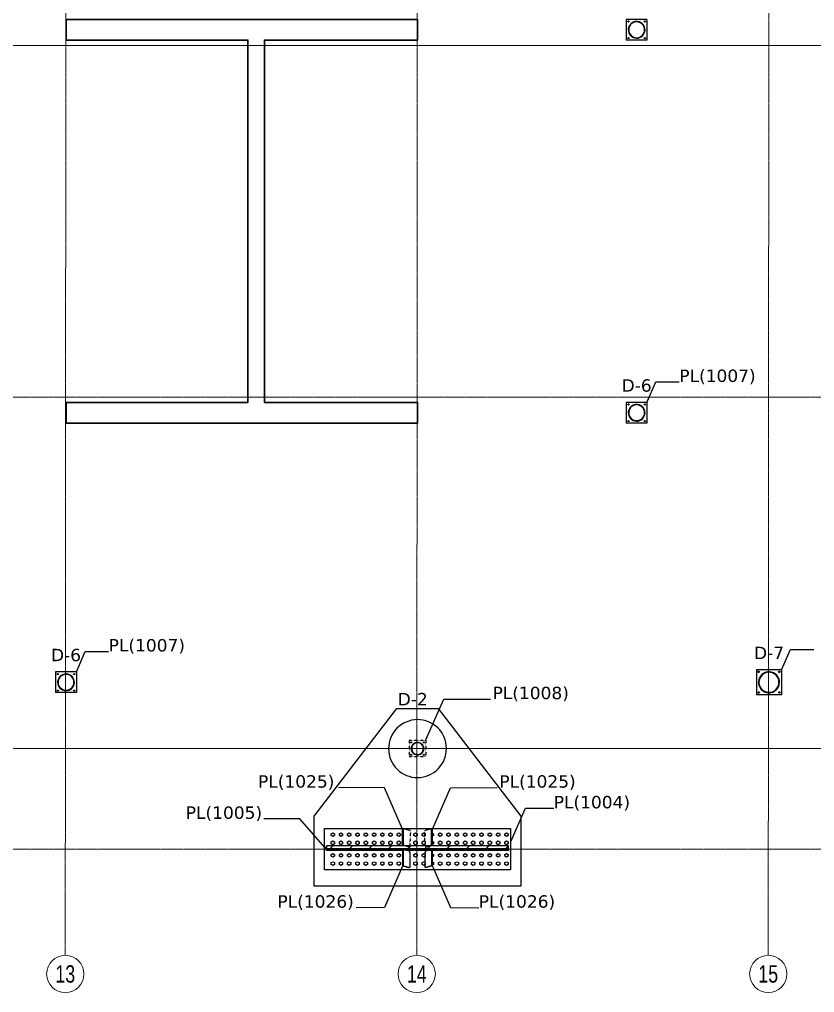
# Model space of a CAD drawing. Header units: millimetres. Extents: x -9024 to 102491, y -15825 to 35267.
# Drawn here: x 66716 to 85943, y -3468 to 20060 of the extents above; entities that cross this region are included whole.
import ezdxf
from ezdxf.enums import TextEntityAlignment as Align

# ---------------------------------------------------------------- set-up
doc = ezdxf.new("R2010")
doc.units = ezdxf.units.MM
doc.linetypes.add('DXK_LINE_DOT2', pattern=[3.9198, 1.9599, -1.9599])
doc.linetypes.add('Grid Line', pattern=[3.33375, 1.905, -0.47625, 0.47625, -0.47625])
doc.layers.add('COTAS', color=8, linetype='Continuous')
doc.layers.add('TEXTO GENERAL', color=3, linetype='Continuous')
for name, color, linetype, lineweight in [('E_EJES', 8, 'Continuous', 9), ('E_EJES-1', 8, 'Grid Line', 9), ('E_MUROS-1', 2, 'Continuous', 35)]:
    doc.layers.add(name, color=color, linetype=linetype, lineweight=lineweight)
doc.styles.add('CNI_COTAS', font='romans.shx', dxfattribs={"width": 0.8})
doc.styles.add('Swis721 LtCn BT_1', font='swisscl.ttf', dxfattribs={"height": 0.42})
doc.styles.add('TEXTO GENERAL', font='verdana.ttf', dxfattribs={"height": 0.9})
doc.dimstyles.new('1.3', dxfattribs={"dimscale": 0, "dimtxt": 25, "dimasz": 100, "dimexe": 4, "dimexo": 4, "dimgap": 9, "dimtad": 1, "dimdec": 0, "dimzin": 4, "dimdsep": 46, "dimtxsty": 'CNI_COTAS', "dimcen": 0, "dimclrd": 256, "dimclrt": 3, "dimadec": 0, "dimazin": 0, "dimtfac": 1, "dimtdec": 0, "dimtmove": 2, "dimatfit": 0, "dimfxl": 0.05, "dimtolj": 1, "dimtzin": 0, "dimarcsym": 0})

# ---------------------------------------------------------------- blocks, each defined once
blk = doc.blocks.new('Grid - CNI_NOMBRE EJES-372759-_26_00m_LOC COLUMNAS Y MUROS PISO 7')
at = {"layer": 'E_EJES'}
blk.add_circle((0, 0), 0.003, dxfattribs=at)
blk = doc.blocks.new('pp')
at = {"layer": 'E_EJES-1'}
blk.add_line((-102350.234, 0), (7665.078, 0), dxfattribs=at)

msp = doc.modelspace()

# ---------------------------------------------------------------- hatches: boundary and pattern name
at = {"linetype": 'Continuous'}
h = msp.add_hatch(dxfattribs=at)
h.set_pattern_fill('', scale=105, style=0, pattern_type=0)
h.set_pattern_definition([(45, (81841.26, 19845.66), (-235.73, 235.73), [])])
h.paths.add_polyline_path([(81844.3, 19810.4), (81841.3, 19845.7), (81832.1, 19879.8), (81817.1, 19911.9), (81796.8, 19940.9), (81771.8, 19965.9), (81742.8, 19986.2), (81710.8, 20001.2), (81676.6, 20010.3), (81641.3, 20013.4), (81606.1, 20010.3), (81571.9, 20001.2), (81539.8, 19986.2), (81510.9, 19965.9), (81485.8, 19940.9), (81465.5, 19911.9), (81450.6, 19879.8), (81441.4, 19845.7), (81438.3, 19810.4), (81441.4, 19775.2), (81450.6, 19741), (81465.5, 19708.9), (81485.8, 19679.9), (81510.9, 19654.9), (81539.8, 19634.6), (81571.9, 19619.6), (81606.1, 19610.5), (81641.3, 19607.4), (81676.6, 19610.5), (81710.8, 19619.6), (81742.8, 19634.6), (81771.8, 19654.9), (81796.8, 19679.9), (81817.1, 19708.9), (81832.1, 19741), (81841.3, 19775.2)])
h.paths.add_polyline_path([(81820.8, 19745.1), (81806.8, 19714.9), (81787.7, 19687.6), (81764.1, 19664.1), (81736.8, 19645), (81706.7, 19630.9), (81674.5, 19622.3), (81641.3, 19619.4), (81608.2, 19622.3), (81576, 19630.9), (81545.8, 19645), (81518.6, 19664.1), (81495, 19687.6), (81475.9, 19714.9), (81461.9, 19745.1), (81453.2, 19777.2), (81450.3, 19810.4), (81453.2, 19843.6), (81461.9, 19875.7), (81475.9, 19905.9), (81495, 19933.2), (81518.6, 19956.7), (81545.8, 19975.8), (81576, 19989.9), (81608.2, 19998.5), (81641.3, 20001.4), (81674.5, 19998.5), (81706.7, 19989.9), (81736.8, 19975.8), (81764.1, 19956.7), (81787.7, 19933.2), (81806.8, 19905.9), (81820.8, 19875.7), (81829.4, 19843.6), (81832.3, 19810.4), (81829.4, 19777.2)])
h = msp.add_hatch(color=96, dxfattribs=at)
h.paths.add_polyline_path([(81844.3, 10550.4), (81841.3, 10585.7), (81832.1, 10619.8), (81817.1, 10651.9), (81796.8, 10680.9), (81771.8, 10705.9), (81742.8, 10726.2), (81710.8, 10741.2), (81676.6, 10750.3), (81641.3, 10753.4), (81606.1, 10750.3), (81571.9, 10741.2), (81539.8, 10726.2), (81510.9, 10705.9), (81485.8, 10680.9), (81465.5, 10651.9), (81450.6, 10619.8), (81441.4, 10585.7), (81438.3, 10550.4), (81441.4, 10515.2), (81450.6, 10481), (81465.5, 10448.9), (81485.8, 10419.9), (81510.9, 10394.9), (81539.8, 10374.6), (81571.9, 10359.6), (81606.1, 10350.5), (81641.3, 10347.4), (81676.6, 10350.5), (81710.8, 10359.6), (81742.8, 10374.6), (81771.8, 10394.9), (81796.8, 10419.9), (81817.1, 10448.9), (81832.1, 10481), (81841.3, 10515.2)])
h.paths.add_polyline_path([(81820.8, 10485.1), (81806.8, 10454.9), (81787.7, 10427.6), (81764.1, 10404.1), (81736.8, 10385), (81706.7, 10370.9), (81674.5, 10362.3), (81641.3, 10359.4), (81608.2, 10362.3), (81576, 10370.9), (81545.8, 10385), (81518.6, 10404.1), (81495, 10427.6), (81475.9, 10454.9), (81461.9, 10485.1), (81453.2, 10517.2), (81450.3, 10550.4), (81453.2, 10583.6), (81461.9, 10615.7), (81475.9, 10645.9), (81495, 10673.2), (81518.6, 10696.7), (81545.8, 10715.8), (81576, 10729.9), (81608.2, 10738.5), (81641.3, 10741.4), (81674.5, 10738.5), (81706.7, 10729.9), (81736.8, 10715.8), (81764.1, 10696.7), (81787.7, 10673.2), (81806.8, 10645.9), (81820.8, 10615.7), (81829.4, 10583.6), (81832.3, 10550.4), (81829.4, 10517.2)])
h = msp.add_hatch(color=96, dxfattribs=at)
h.paths.add_polyline_path([(68044.4, 4033.3), (68041.3, 4068.5), (68032.1, 4102.7), (68017.2, 4134.8), (67996.9, 4163.8), (67971.9, 4188.8), (67942.9, 4209.1), (67910.8, 4224), (67876.6, 4233.2), (67841.4, 4236.3), (67806.1, 4233.2), (67771.9, 4224), (67739.9, 4209.1), (67710.9, 4188.8), (67685.9, 4163.8), (67665.6, 4134.8), (67650.6, 4102.7), (67641.5, 4068.5), (67638.4, 4033.3), (67641.5, 3998), (67650.6, 3963.9), (67665.6, 3931.8), (67685.9, 3902.8), (67710.9, 3877.8), (67739.9, 3857.5), (67771.9, 3842.5), (67806.1, 3833.4), (67841.4, 3830.3), (67876.6, 3833.4), (67910.8, 3842.5), (67942.9, 3857.5), (67971.9, 3877.8), (67996.9, 3902.8), (68017.2, 3931.8), (68032.1, 3963.9), (68041.3, 3998)])
h.paths.add_polyline_path([(68020.9, 3968), (68006.8, 3937.8), (67987.7, 3910.5), (67964.2, 3887), (67936.9, 3867.9), (67906.7, 3853.8), (67874.5, 3845.2), (67841.4, 3842.3), (67808.2, 3845.2), (67776.1, 3853.8), (67745.9, 3867.9), (67718.6, 3887), (67695.1, 3910.5), (67676, 3937.8), (67661.9, 3968), (67653.3, 4000.1), (67650.4, 4033.3), (67653.3, 4066.5), (67661.9, 4098.6), (67676, 4128.8), (67695.1, 4156.1), (67718.6, 4179.6), (67745.9, 4198.7), (67776.1, 4212.8), (67808.2, 4221.4), (67841.4, 4224.3), (67874.5, 4221.4), (67906.7, 4212.8), (67936.9, 4198.7), (67964.2, 4179.6), (67987.7, 4156.1), (68006.8, 4128.8), (68020.9, 4098.6), (68029.5, 4066.5), (68032.4, 4033.3), (68029.5, 4000.1)])
h = msp.add_hatch(color=96, dxfattribs=at)
h.paths.add_polyline_path([(85095.4, 4033.3), (85092.3, 4073), (85082.9, 4111.8), (85067.7, 4148.6), (85046.9, 4182.6), (85021, 4212.9), (84990.7, 4238.8), (84956.7, 4259.6), (84919.9, 4274.9), (84881.1, 4284.2), (84841.4, 4287.3), (84801.6, 4284.2), (84762.9, 4274.9), (84726.1, 4259.6), (84692.1, 4238.8), (84661.8, 4212.9), (84635.9, 4182.6), (84615.1, 4148.6), (84599.8, 4111.8), (84590.5, 4073), (84587.4, 4033.3), (84590.5, 3993.6), (84599.8, 3954.8), (84615.1, 3918), (84635.9, 3884), (84661.8, 3853.7), (84692.1, 3827.8), (84726.1, 3807), (84762.9, 3791.7), (84801.6, 3782.4), (84841.4, 3779.3), (84881.1, 3782.4), (84919.9, 3791.7), (84956.7, 3807), (84990.7, 3827.8), (85021, 3853.7), (85046.9, 3884), (85067.7, 3918), (85082.9, 3954.8), (85092.3, 3993.6)])
h.paths.add_polyline_path([(85071.5, 3958.5), (85057, 3923.4), (85037.2, 3891), (85012.5, 3862.2), (84983.6, 3837.5), (84951.2, 3817.7), (84916.2, 3803.1), (84879.2, 3794.3), (84841.4, 3791.3), (84803.5, 3794.3), (84766.6, 3803.1), (84731.5, 3817.7), (84699.1, 3837.5), (84670.3, 3862.2), (84645.6, 3891), (84625.8, 3923.4), (84611.2, 3958.5), (84602.4, 3995.4), (84599.4, 4033.3), (84602.4, 4071.1), (84611.2, 4108.1), (84625.8, 4143.2), (84645.6, 4175.5), (84670.3, 4204.4), (84699.1, 4229.1), (84731.5, 4248.9), (84766.6, 4263.4), (84803.5, 4272.3), (84841.4, 4275.3), (84879.2, 4272.3), (84916.2, 4263.4), (84951.2, 4248.9), (84983.6, 4229.1), (85012.5, 4204.4), (85037.2, 4175.5), (85057, 4143.2), (85071.5, 4108.1), (85080.4, 4071.1), (85083.4, 4033.3), (85080.4, 3995.4)])
h = msp.add_hatch(dxfattribs=at)
h.set_pattern_fill('', scale=105, style=0, pattern_type=0)
h.set_pattern_definition([(45, (76490.95, 2459.75), (-235.73, 235.73), [])])
h.paths.add_polyline_path([(76493.9, 2430), (76490.9, 2459.8), (76482.3, 2488.4), (76468.2, 2514.7), (76449.2, 2537.8), (76426.1, 2556.8), (76399.7, 2570.9), (76371.1, 2579.6), (76341.4, 2582.5), (76311.6, 2579.6), (76283, 2570.9), (76256.7, 2556.8), (76233.5, 2537.8), (76214.6, 2514.7), (76200.5, 2488.4), (76191.8, 2459.8), (76188.9, 2430), (76191.8, 2400.2), (76200.5, 2371.6), (76214.6, 2345.3), (76233.5, 2322.2), (76256.7, 2303.2), (76283, 2289.1), (76311.6, 2280.4), (76341.4, 2277.5), (76371.1, 2280.4), (76399.7, 2289.1), (76426.1, 2303.2), (76449.2, 2322.2), (76468.2, 2345.3), (76482.3, 2371.6), (76490.9, 2400.2)])
h.paths.add_polyline_path([(76473, 2375.5), (76459.9, 2350.8), (76442.1, 2329.2), (76420.5, 2311.5), (76395.9, 2298.3), (76369.2, 2290.2), (76341.4, 2287.5), (76313.6, 2290.2), (76286.8, 2298.3), (76262.2, 2311.5), (76240.6, 2329.2), (76222.9, 2350.8), (76209.7, 2375.5), (76201.6, 2402.2), (76198.9, 2430), (76201.6, 2457.8), (76209.7, 2484.5), (76222.9, 2509.2), (76240.6, 2530.8), (76262.2, 2548.5), (76286.8, 2561.7), (76313.6, 2569.8), (76341.4, 2572.5), (76369.2, 2569.8), (76395.9, 2561.7), (76420.5, 2548.5), (76442.1, 2530.8), (76459.9, 2509.2), (76473, 2484.5), (76481.1, 2457.8), (76483.9, 2430), (76481.1, 2402.2)])
h = msp.add_hatch(dxfattribs=at)
h.set_pattern_fill('', scale=105, style=0, pattern_type=0)
h.set_pattern_definition([(45, (78539.05, 75.5), (-235.732, 235.732), [])])
h.paths.add_polyline_path([(78541.4, 21.7), (78539.1, 75.5), (74143.7, 75.5), (74141.4, 21.7), (74141.4, 11.3), (78541.4, 11.3)])

# ---------------------------------------------------------------- linework, layer by layer
at = {"color": 2, "linetype": 'Continuous'}
for p, q in [((76341.4, 19560.1), (76341.4, 20060.1)), ((81891.3, 20060.4), (81391.3, 20060.4)), ((81391.3, 20060.4), (81391.3, 19560.4)), ((81891.3, 20060.4), (81891.3, 19560.4)), ((81891.3, 19560.4), (81391.3, 19560.4)), ((81891.3, 10800.4), (81391.3, 10800.4)), ((81391.3, 10800.4), (81391.3, 10300.4)), ((81891.3, 10800.4), (81891.3, 10300.4)), ((81891.3, 10300.4), (81391.3, 10300.4)), ((68091.4, 4283.3), (67591.4, 4283.3)), ((67591.4, 4283.3), (67591.4, 3783.3)), ((68091.4, 4283.3), (68091.4, 3783.3)), ((85141.4, 4333.3), (84541.4, 4333.3)), ((84541.4, 4333.3), (84541.4, 3733.3)), ((85141.4, 4333.3), (85141.4, 3733.3)), ((68091.4, 3783.3), (67591.4, 3783.3)), ((85141.4, 3733.3), (84541.4, 3733.3)), ((73841.6, 800), (75841.4, 3397)), ((75841.4, 3397), (76841.4, 3397)), ((76841.4, 3397), (78841.2, 800)), ((73841.6, -900), (73841.6, 800)), ((78841.2, 800), (78841.2, -900)), ((74091.4, -500), (74091.4, 500)), ((74091.4, 500), (78591.4, 500)), ((75979.4, 93), (75979.4, 494.5)), ((75979.4, 494.5), (76005.5, 493.9)), ((76157.2, 448.5), (76005.5, 493.9)), ((76005.5, 92.4), (76005.5, 493.9)), ((76677.3, 493.9), (76525.6, 448.5)), ((76677.3, 493.9), (76703.4, 494.5)), ((76677.3, 92.4), (76677.3, 493.9)), ((76703.4, 93), (76703.4, 494.5)), ((78591.4, 500), (78591.4, -500)), ((74141.4, 75.1), (74143.7, 75.5)), ((74143.7, 75.5), (74141.4, 21.7)), ((74141.4, 21.7), (74141.4, 75.1)), ((74141.4, 21.7), (74141.4, 11.3)), ((74141.4, -31.9), (74141.4, 11.3)), ((74141.4, 11.3), (78541.4, 11.3)), ((78539.1, 75.5), (74143.7, 75.5)), ((76037.9, 75.5), (75979.4, 93)), ((75979.4, 93), (76005.5, 92.4)), ((76061.8, 75.5), (76005.5, 92.4)), ((76157.2, 133.2), (76154.5, 75.5)), ((76528.2, 75.5), (76525.6, 133.2)), ((76677.3, 92.4), (76620.9, 75.5)), ((76703.4, 93), (76644.8, 75.5)), ((76677.3, 92.4), (76703.4, 93)), ((78541.4, 75.1), (78539.1, 75.5)), ((78541.4, 21.7), (78539.1, 75.5)), ((78541.4, 21.7), (78541.4, 75.1)), ((78541.4, 11.3), (78541.4, 21.7)), ((78541.4, 11.3), (78541.4, -31.9)), ((75979.3, -31.9), (74141.4, -31.9)), ((75979.3, -4.4), (75979.2, -404.9)), ((76005.5, -5.1), (75979.3, -4.4)), ((76005.3, -405.5), (76005.5, -5.1)), ((76005.5, -5.1), (76142.5, -45.3)), ((76586, -31.9), (76096.8, -31.9)), ((76142.5, -45.3), (76154, -88.7)), ((76154, -88.7), (76153.2, -448.7)), ((76528.8, -88.7), (76540.3, -45.3)), ((76529.5, -448.7), (76528.8, -88.7)), ((76540.3, -45.3), (76677.3, -5.1)), ((76703.4, -4.4), (76677.3, -5.1)), ((76677.3, -5.1), (76677.4, -405.5)), ((76703.5, -404.9), (76703.4, -4.4)), ((78541.4, -31.9), (76703.4, -31.9)), ((75979.2, -404.9), (76129.3, -448.7)), ((75979.2, -404.9), (76005.3, -405.5)), ((76005.3, -405.5), (76153.2, -448.7)), ((76153.2, -448.7), (76129.3, -448.7)), ((76677.4, -405.5), (76529.5, -448.7)), ((76553.5, -448.7), (76529.5, -448.7)), ((76703.5, -404.9), (76553.5, -448.7)), ((76677.4, -405.5), (76703.5, -404.9)), ((78591.4, -500), (74091.4, -500)), ((78841.2, -900), (73841.6, -900))]:
    msp.add_line(p, q, dxfattribs=at)
at = {"color": 7, "linetype": 'Continuous'}
for p, q in [((81425.8, 20010.4), (81433.5, 20023.9)), ((81433.5, 19996.9), (81425.8, 20010.4)), ((81433.5, 20023.9), (81449.1, 20023.9)), ((81449.1, 20023.9), (81456.9, 20010.4)), ((81456.9, 20010.4), (81449.1, 19996.9)), ((81825.8, 20010.4), (81833.5, 20023.9)), ((81833.5, 19996.9), (81825.8, 20010.4)), ((81833.5, 20023.9), (81849.1, 20023.9)), ((81849.1, 20023.9), (81856.9, 20010.4)), ((81856.9, 20010.4), (81849.1, 19996.9)), ((81449.1, 19996.9), (81433.5, 19996.9)), ((81849.1, 19996.9), (81833.5, 19996.9)), ((81425.8, 19610.4), (81433.5, 19623.9)), ((81433.5, 19596.9), (81425.8, 19610.4)), ((81433.5, 19623.9), (81449.1, 19623.9)), ((81449.1, 19596.9), (81433.5, 19596.9)), ((81449.1, 19623.9), (81456.9, 19610.4)), ((81456.9, 19610.4), (81449.1, 19596.9)), ((81825.8, 19610.4), (81833.5, 19623.9)), ((81833.5, 19596.9), (81825.8, 19610.4)), ((81833.5, 19623.9), (81849.1, 19623.9)), ((81849.1, 19596.9), (81833.5, 19596.9)), ((81849.1, 19623.9), (81856.9, 19610.4)), ((81856.9, 19610.4), (81849.1, 19596.9)), ((81425.8, 10750.4), (81433.5, 10763.9)), ((81433.5, 10736.9), (81425.8, 10750.4)), ((81433.5, 10763.9), (81449.1, 10763.9)), ((81449.1, 10736.9), (81433.5, 10736.9)), ((81449.1, 10763.9), (81456.9, 10750.4)), ((81456.9, 10750.4), (81449.1, 10736.9)), ((81825.8, 10750.4), (81833.5, 10763.9)), ((81833.5, 10736.9), (81825.8, 10750.4)), ((81833.5, 10763.9), (81849.1, 10763.9)), ((81849.1, 10736.9), (81833.5, 10736.9)), ((81849.1, 10763.9), (81856.9, 10750.4)), ((81856.9, 10750.4), (81849.1, 10736.9)), ((81425.8, 10350.4), (81433.5, 10363.9)), ((81433.5, 10363.9), (81449.1, 10363.9)), ((81449.1, 10363.9), (81456.9, 10350.4)), ((81825.8, 10350.4), (81833.5, 10363.9)), ((81833.5, 10363.9), (81849.1, 10363.9)), ((81849.1, 10363.9), (81856.9, 10350.4)), ((81433.5, 10336.9), (81425.8, 10350.4)), ((81449.1, 10336.9), (81433.5, 10336.9)), ((81456.9, 10350.4), (81449.1, 10336.9)), ((81833.5, 10336.9), (81825.8, 10350.4)), ((81849.1, 10336.9), (81833.5, 10336.9)), ((81856.9, 10350.4), (81849.1, 10336.9)), ((67625.8, 4233.3), (67633.6, 4246.8)), ((67633.6, 4246.8), (67649.2, 4246.8)), ((67649.2, 4246.8), (67657, 4233.3)), ((68025.8, 4233.3), (68033.6, 4246.8)), ((68033.6, 4246.8), (68049.2, 4246.8)), ((68049.2, 4246.8), (68057, 4233.3)), ((84572.9, 4283.3), (84582.1, 4299.3)), ((84582.1, 4267.3), (84572.9, 4283.3)), ((84582.1, 4299.3), (84600.6, 4299.3)), ((84600.6, 4267.3), (84582.1, 4267.3)), ((84600.6, 4299.3), (84609.9, 4283.3)), ((84609.9, 4283.3), (84600.6, 4267.3)), ((85072.9, 4283.3), (85082.1, 4299.3)), ((85082.1, 4267.3), (85072.9, 4283.3)), ((85082.1, 4299.3), (85100.6, 4299.3)), ((85100.6, 4267.3), (85082.1, 4267.3)), ((85100.6, 4299.3), (85109.9, 4283.3)), ((85109.9, 4283.3), (85100.6, 4267.3)), ((67633.6, 4219.8), (67625.8, 4233.3)), ((67649.2, 4219.8), (67633.6, 4219.8)), ((67657, 4233.3), (67649.2, 4219.8)), ((68033.6, 4219.8), (68025.8, 4233.3)), ((68049.2, 4219.8), (68033.6, 4219.8)), ((68057, 4233.3), (68049.2, 4219.8)), ((67625.8, 3833.3), (67633.6, 3846.8)), ((67633.6, 3819.8), (67625.8, 3833.3)), ((67633.6, 3846.8), (67649.2, 3846.8)), ((67649.2, 3819.8), (67633.6, 3819.8)), ((67649.2, 3846.8), (67657, 3833.3)), ((67657, 3833.3), (67649.2, 3819.8)), ((68025.8, 3833.3), (68033.6, 3846.8)), ((68033.6, 3819.8), (68025.8, 3833.3)), ((68033.6, 3846.8), (68049.2, 3846.8)), ((68049.2, 3819.8), (68033.6, 3819.8)), ((68049.2, 3846.8), (68057, 3833.3)), ((68057, 3833.3), (68049.2, 3819.8)), ((84572.9, 3783.3), (84582.1, 3799.3)), ((84582.1, 3767.3), (84572.9, 3783.3)), ((84582.1, 3799.3), (84600.6, 3799.3)), ((84600.6, 3767.3), (84582.1, 3767.3)), ((84600.6, 3799.3), (84609.9, 3783.3)), ((84609.9, 3783.3), (84600.6, 3767.3)), ((85072.9, 3783.3), (85082.1, 3799.3)), ((85082.1, 3767.3), (85072.9, 3783.3)), ((85082.1, 3799.3), (85100.6, 3799.3)), ((85100.6, 3767.3), (85082.1, 3767.3)), ((85100.6, 3799.3), (85109.9, 3783.3)), ((85109.9, 3783.3), (85100.6, 3767.3)), ((76175.8, 2580), (76183.6, 2593.5)), ((76183.6, 2593.5), (76199.2, 2593.5)), ((76199.2, 2593.5), (76207, 2580)), ((76475.8, 2580), (76483.6, 2593.5)), ((76483.6, 2593.5), (76499.2, 2593.5)), ((76499.2, 2593.5), (76507, 2580)), ((76183.6, 2566.5), (76175.8, 2580)), ((76199.2, 2566.5), (76183.6, 2566.5)), ((76207, 2580), (76199.2, 2566.5)), ((76483.6, 2566.5), (76475.8, 2580)), ((76499.2, 2566.5), (76483.6, 2566.5)), ((76507, 2580), (76499.2, 2566.5)), ((76175.8, 2280), (76183.6, 2293.5)), ((76183.6, 2266.5), (76175.8, 2280)), ((76183.6, 2293.5), (76199.2, 2293.5)), ((76199.2, 2266.5), (76183.6, 2266.5)), ((76199.2, 2293.5), (76207, 2280)), ((76207, 2280), (76199.2, 2266.5)), ((76475.8, 2280), (76483.6, 2293.5)), ((76483.6, 2266.5), (76475.8, 2280)), ((76483.6, 2293.5), (76499.2, 2293.5)), ((76499.2, 2266.5), (76483.6, 2266.5)), ((76499.2, 2293.5), (76507, 2280)), ((76507, 2280), (76499.2, 2266.5)), ((74251.4, 373.1), (74291.4, 396.2)), ((74251.4, 326.9), (74251.4, 373.1)), ((74291.4, 303.8), (74251.4, 326.9)), ((74291.4, 396.2), (74331.4, 373.1)), ((74331.4, 326.9), (74291.4, 303.8)), ((74331.4, 373.1), (74331.4, 326.9)), ((74451.4, 373.1), (74491.4, 396.2)), ((74451.4, 326.9), (74451.4, 373.1)), ((74491.4, 303.8), (74451.4, 326.9)), ((74491.4, 396.2), (74531.4, 373.1)), ((74531.4, 326.9), (74491.4, 303.8)), ((74531.4, 373.1), (74531.4, 326.9)), ((74651.4, 373.1), (74691.4, 396.2)), ((74651.4, 326.9), (74651.4, 373.1)), ((74691.4, 303.8), (74651.4, 326.9)), ((74691.4, 396.2), (74731.4, 373.1)), ((74731.4, 326.9), (74691.4, 303.8)), ((74731.4, 373.1), (74731.4, 326.9)), ((74851.4, 373.1), (74891.4, 396.2)), ((74851.4, 326.9), (74851.4, 373.1)), ((74891.4, 303.8), (74851.4, 326.9)), ((74891.4, 396.2), (74931.4, 373.1)), ((74931.4, 326.9), (74891.4, 303.8)), ((74931.4, 373.1), (74931.4, 326.9)), ((75051.4, 373.1), (75091.4, 396.2)), ((75051.4, 326.9), (75051.4, 373.1)), ((75091.4, 303.8), (75051.4, 326.9)), ((75091.4, 396.2), (75131.4, 373.1)), ((75131.4, 326.9), (75091.4, 303.8)), ((75131.4, 373.1), (75131.4, 326.9)), ((75251.4, 373.1), (75291.4, 396.2)), ((75251.4, 326.9), (75251.4, 373.1)), ((75291.4, 303.8), (75251.4, 326.9)), ((75291.4, 396.2), (75331.4, 373.1)), ((75331.4, 326.9), (75291.4, 303.8)), ((75331.4, 373.1), (75331.4, 326.9)), ((75451.4, 373.1), (75491.4, 396.2)), ((75451.4, 326.9), (75451.4, 373.1)), ((75491.4, 303.8), (75451.4, 326.9)), ((75491.4, 396.2), (75531.4, 373.1)), ((75531.4, 326.9), (75491.4, 303.8)), ((75531.4, 373.1), (75531.4, 326.9)), ((75651.4, 373.1), (75691.4, 396.2)), ((75651.4, 326.9), (75651.4, 373.1)), ((75691.4, 303.8), (75651.4, 326.9)), ((75691.4, 396.2), (75731.4, 373.1)), ((75731.4, 326.9), (75691.4, 303.8)), ((75731.4, 373.1), (75731.4, 326.9)), ((75851.4, 373.1), (75891.4, 396.2)), ((75851.4, 326.9), (75851.4, 373.1)), ((75891.4, 303.8), (75851.4, 326.9)), ((75891.4, 396.2), (75931.4, 373.1)), ((75931.4, 326.9), (75891.4, 303.8)), ((75931.4, 373.1), (75931.4, 326.9)), ((76251.4, 373.1), (76291.4, 396.2)), ((76251.4, 326.9), (76251.4, 373.1)), ((76291.4, 303.8), (76251.4, 326.9)), ((76291.4, 396.2), (76331.4, 373.1)), ((76331.4, 326.9), (76291.4, 303.8)), ((76331.4, 373.1), (76331.4, 326.9)), ((76451.4, 373.1), (76491.4, 396.2)), ((76451.4, 326.9), (76451.4, 373.1)), ((76491.4, 303.8), (76451.4, 326.9)), ((76531.4, 373.1), (76491.4, 396.2)), ((76531.4, 326.9), (76491.4, 303.8)), ((76531.4, 326.9), (76531.4, 373.1)), ((76703.4, 389.2), (76731.4, 373.1)), ((76731.4, 326.9), (76703.4, 310.8)), ((76731.4, 373.1), (76731.4, 326.9)), ((76851.4, 373.1), (76891.4, 396.2)), ((76851.4, 326.9), (76851.4, 373.1)), ((76891.4, 303.8), (76851.4, 326.9)), ((76891.4, 396.2), (76931.4, 373.1)), ((76931.4, 326.9), (76891.4, 303.8)), ((76931.4, 373.1), (76931.4, 326.9)), ((77051.4, 373.1), (77091.4, 396.2)), ((77051.4, 326.9), (77051.4, 373.1)), ((77091.4, 303.8), (77051.4, 326.9)), ((77091.4, 396.2), (77131.4, 373.1)), ((77131.4, 326.9), (77091.4, 303.8)), ((77131.4, 373.1), (77131.4, 326.9)), ((77251.4, 373.1), (77291.4, 396.2)), ((77251.4, 326.9), (77251.4, 373.1)), ((77291.4, 303.8), (77251.4, 326.9)), ((77291.4, 396.2), (77331.4, 373.1)), ((77331.4, 326.9), (77291.4, 303.8)), ((77331.4, 373.1), (77331.4, 326.9)), ((77451.4, 373.1), (77491.4, 396.2)), ((77451.4, 326.9), (77451.4, 373.1)), ((77491.4, 303.8), (77451.4, 326.9)), ((77491.4, 396.2), (77531.4, 373.1)), ((77531.4, 326.9), (77491.4, 303.8)), ((77531.4, 373.1), (77531.4, 326.9)), ((77651.4, 373.1), (77691.4, 396.2)), ((77651.4, 326.9), (77651.4, 373.1)), ((77691.4, 303.8), (77651.4, 326.9)), ((77691.4, 396.2), (77731.4, 373.1)), ((77731.4, 326.9), (77691.4, 303.8)), ((77731.4, 373.1), (77731.4, 326.9)), ((77851.4, 373.1), (77891.4, 396.2)), ((77851.4, 326.9), (77851.4, 373.1)), ((77891.4, 303.8), (77851.4, 326.9)), ((77891.4, 396.2), (77931.4, 373.1)), ((77931.4, 326.9), (77891.4, 303.8)), ((77931.4, 373.1), (77931.4, 326.9)), ((78051.4, 373.1), (78091.4, 396.2)), ((78051.4, 326.9), (78051.4, 373.1)), ((78091.4, 303.8), (78051.4, 326.9)), ((78091.4, 396.2), (78131.4, 373.1)), ((78131.4, 326.9), (78091.4, 303.8)), ((78131.4, 373.1), (78131.4, 326.9)), ((78251.4, 373.1), (78291.4, 396.2)), ((78251.4, 326.9), (78251.4, 373.1)), ((78291.4, 303.8), (78251.4, 326.9)), ((78291.4, 396.2), (78331.4, 373.1)), ((78331.4, 326.9), (78291.4, 303.8)), ((78331.4, 373.1), (78331.4, 326.9)), ((78451.4, 373.1), (78491.4, 396.2)), ((78451.4, 326.9), (78451.4, 373.1)), ((78491.4, 303.8), (78451.4, 326.9)), ((78491.4, 396.2), (78531.4, 373.1)), ((78531.4, 326.9), (78491.4, 303.8)), ((78531.4, 373.1), (78531.4, 326.9)), ((74251.4, 173.1), (74291.4, 196.2)), ((74251.4, 126.9), (74251.4, 173.1)), ((74291.4, 103.8), (74251.4, 126.9)), ((74291.4, 196.2), (74331.4, 173.1)), ((74331.4, 126.9), (74291.4, 103.8)), ((74331.4, 173.1), (74331.4, 126.9)), ((74451.4, 173.1), (74491.4, 196.2)), ((74451.4, 126.9), (74451.4, 173.1)), ((74491.4, 103.8), (74451.4, 126.9)), ((74491.4, 196.2), (74531.4, 173.1)), ((74531.4, 126.9), (74491.4, 103.8)), ((74531.4, 173.1), (74531.4, 126.9)), ((74651.4, 173.1), (74691.4, 196.2)), ((74651.4, 126.9), (74651.4, 173.1)), ((74691.4, 103.8), (74651.4, 126.9)), ((74691.4, 196.2), (74731.4, 173.1)), ((74731.4, 126.9), (74691.4, 103.8)), ((74731.4, 173.1), (74731.4, 126.9)), ((74851.4, 173.1), (74891.4, 196.2)), ((74851.4, 126.9), (74851.4, 173.1)), ((74891.4, 103.8), (74851.4, 126.9)), ((74891.4, 196.2), (74931.4, 173.1)), ((74931.4, 126.9), (74891.4, 103.8)), ((74931.4, 173.1), (74931.4, 126.9)), ((75051.4, 173.1), (75091.4, 196.2)), ((75051.4, 126.9), (75051.4, 173.1)), ((75091.4, 103.8), (75051.4, 126.9)), ((75091.4, 196.2), (75131.4, 173.1)), ((75131.4, 126.9), (75091.4, 103.8)), ((75131.4, 173.1), (75131.4, 126.9)), ((75251.4, 173.1), (75291.4, 196.2)), ((75251.4, 126.9), (75251.4, 173.1)), ((75291.4, 103.8), (75251.4, 126.9)), ((75291.4, 196.2), (75331.4, 173.1)), ((75331.4, 126.9), (75291.4, 103.8)), ((75331.4, 173.1), (75331.4, 126.9)), ((75451.4, 173.1), (75491.4, 196.2)), ((75451.4, 126.9), (75451.4, 173.1)), ((75491.4, 103.8), (75451.4, 126.9)), ((75491.4, 196.2), (75531.4, 173.1)), ((75531.4, 126.9), (75491.4, 103.8)), ((75531.4, 173.1), (75531.4, 126.9)), ((75651.4, 173.1), (75691.4, 196.2)), ((75651.4, 126.9), (75651.4, 173.1)), ((75691.4, 103.8), (75651.4, 126.9)), ((75691.4, 196.2), (75731.4, 173.1)), ((75731.4, 126.9), (75691.4, 103.8)), ((75731.4, 173.1), (75731.4, 126.9)), ((75851.4, 173.1), (75891.4, 196.2)), ((75851.4, 126.9), (75851.4, 173.1)), ((75891.4, 103.8), (75851.4, 126.9)), ((75891.4, 196.2), (75931.4, 173.1)), ((75931.4, 126.9), (75891.4, 103.8)), ((75931.4, 173.1), (75931.4, 126.9)), ((76251.4, 173.1), (76291.4, 196.2)), ((76251.4, 126.9), (76251.4, 173.1)), ((76291.4, 103.8), (76251.4, 126.9)), ((76291.4, 196.2), (76331.4, 173.1)), ((76331.4, 126.9), (76291.4, 103.8)), ((76331.4, 173.1), (76331.4, 126.9)), ((76451.4, 173.1), (76491.4, 196.2)), ((76451.4, 126.9), (76451.4, 173.1)), ((76491.4, 103.8), (76451.4, 126.9)), ((76531.4, 173.1), (76491.4, 196.2)), ((76531.4, 126.9), (76491.4, 103.8)), ((76531.4, 126.9), (76531.4, 173.1)), ((76703.4, 189.2), (76731.4, 173.1)), ((76731.4, 126.9), (76703.4, 110.8)), ((76731.4, 173.1), (76731.4, 126.9)), ((76851.4, 173.1), (76891.4, 196.2)), ((76851.4, 126.9), (76851.4, 173.1)), ((76891.4, 103.8), (76851.4, 126.9)), ((76891.4, 196.2), (76931.4, 173.1)), ((76931.4, 126.9), (76891.4, 103.8)), ((76931.4, 173.1), (76931.4, 126.9)), ((77051.4, 173.1), (77091.4, 196.2)), ((77051.4, 126.9), (77051.4, 173.1)), ((77091.4, 103.8), (77051.4, 126.9)), ((77091.4, 196.2), (77131.4, 173.1)), ((77131.4, 126.9), (77091.4, 103.8)), ((77131.4, 173.1), (77131.4, 126.9)), ((77251.4, 173.1), (77291.4, 196.2)), ((77251.4, 126.9), (77251.4, 173.1)), ((77291.4, 103.8), (77251.4, 126.9)), ((77291.4, 196.2), (77331.4, 173.1)), ((77331.4, 126.9), (77291.4, 103.8)), ((77331.4, 173.1), (77331.4, 126.9)), ((77451.4, 173.1), (77491.4, 196.2)), ((77451.4, 126.9), (77451.4, 173.1)), ((77491.4, 103.8), (77451.4, 126.9)), ((77491.4, 196.2), (77531.4, 173.1)), ((77531.4, 126.9), (77491.4, 103.8)), ((77531.4, 173.1), (77531.4, 126.9)), ((77651.4, 173.1), (77691.4, 196.2)), ((77651.4, 126.9), (77651.4, 173.1)), ((77691.4, 103.8), (77651.4, 126.9)), ((77691.4, 196.2), (77731.4, 173.1)), ((77731.4, 126.9), (77691.4, 103.8)), ((77731.4, 173.1), (77731.4, 126.9)), ((77851.4, 173.1), (77891.4, 196.2)), ((77851.4, 126.9), (77851.4, 173.1)), ((77891.4, 103.8), (77851.4, 126.9)), ((77891.4, 196.2), (77931.4, 173.1)), ((77931.4, 126.9), (77891.4, 103.8)), ((77931.4, 173.1), (77931.4, 126.9)), ((78051.4, 173.1), (78091.4, 196.2)), ((78051.4, 126.9), (78051.4, 173.1)), ((78091.4, 103.8), (78051.4, 126.9)), ((78091.4, 196.2), (78131.4, 173.1)), ((78131.4, 126.9), (78091.4, 103.8)), ((78131.4, 173.1), (78131.4, 126.9)), ((78251.4, 173.1), (78291.4, 196.2)), ((78251.4, 126.9), (78251.4, 173.1)), ((78291.4, 103.8), (78251.4, 126.9)), ((78291.4, 196.2), (78331.4, 173.1)), ((78331.4, 126.9), (78291.4, 103.8)), ((78331.4, 173.1), (78331.4, 126.9)), ((78451.4, 173.1), (78491.4, 196.2)), ((78451.4, 126.9), (78451.4, 173.1)), ((78491.4, 103.8), (78451.4, 126.9)), ((78491.4, 196.2), (78531.4, 173.1)), ((78531.4, 126.9), (78491.4, 103.8)), ((78531.4, 173.1), (78531.4, 126.9)), ((74251.4, -126.9), (74291.4, -103.8)), ((74251.4, -173.1), (74251.4, -126.9)), ((74291.4, -196.2), (74251.4, -173.1)), ((74291.4, -103.8), (74331.4, -126.9)), ((74331.4, -173.1), (74291.4, -196.2)), ((74331.4, -126.9), (74331.4, -173.1)), ((74451.4, -126.9), (74491.4, -103.8)), ((74451.4, -173.1), (74451.4, -126.9)), ((74491.4, -196.2), (74451.4, -173.1)), ((74491.4, -103.8), (74531.4, -126.9)), ((74531.4, -173.1), (74491.4, -196.2)), ((74531.4, -126.9), (74531.4, -173.1)), ((74651.4, -126.9), (74691.4, -103.8)), ((74651.4, -173.1), (74651.4, -126.9)), ((74691.4, -196.2), (74651.4, -173.1)), ((74691.4, -103.8), (74731.4, -126.9)), ((74731.4, -173.1), (74691.4, -196.2)), ((74731.4, -126.9), (74731.4, -173.1)), ((74851.4, -126.9), (74891.4, -103.8)), ((74851.4, -173.1), (74851.4, -126.9)), ((74891.4, -196.2), (74851.4, -173.1)), ((74891.4, -103.8), (74931.4, -126.9)), ((74931.4, -173.1), (74891.4, -196.2)), ((74931.4, -126.9), (74931.4, -173.1)), ((75051.4, -126.9), (75091.4, -103.8)), ((75051.4, -173.1), (75051.4, -126.9)), ((75091.4, -196.2), (75051.4, -173.1)), ((75091.4, -103.8), (75131.4, -126.9)), ((75131.4, -173.1), (75091.4, -196.2)), ((75131.4, -126.9), (75131.4, -173.1)), ((75251.4, -126.9), (75291.4, -103.8)), ((75251.4, -173.1), (75251.4, -126.9)), ((75291.4, -196.2), (75251.4, -173.1)), ((75291.4, -103.8), (75331.4, -126.9)), ((75331.4, -173.1), (75291.4, -196.2)), ((75331.4, -126.9), (75331.4, -173.1)), ((75451.4, -126.9), (75491.4, -103.8)), ((75451.4, -173.1), (75451.4, -126.9)), ((75491.4, -196.2), (75451.4, -173.1)), ((75491.4, -103.8), (75531.4, -126.9)), ((75531.4, -173.1), (75491.4, -196.2)), ((75531.4, -126.9), (75531.4, -173.1)), ((75651.4, -126.9), (75691.4, -103.8)), ((75651.4, -173.1), (75651.4, -126.9)), ((75691.4, -196.2), (75651.4, -173.1)), ((75691.4, -103.8), (75731.4, -126.9)), ((75731.4, -173.1), (75691.4, -196.2)), ((75731.4, -126.9), (75731.4, -173.1)), ((75851.4, -126.9), (75891.4, -103.8)), ((75851.4, -173.1), (75851.4, -126.9)), ((75891.4, -196.2), (75851.4, -173.1)), ((75891.4, -103.8), (75931.4, -126.9)), ((75931.4, -173.1), (75891.4, -196.2)), ((75931.4, -126.9), (75931.4, -173.1)), ((76251.4, -126.9), (76291.4, -103.8)), ((76251.4, -173.1), (76251.4, -126.9)), ((76291.4, -196.2), (76251.4, -173.1)), ((76291.4, -103.8), (76331.4, -126.9)), ((76331.4, -173.1), (76291.4, -196.2)), ((76331.4, -126.9), (76331.4, -173.1)), ((76451.4, -126.9), (76491.4, -103.8)), ((76451.4, -173.1), (76451.4, -126.9)), ((76491.4, -196.2), (76451.4, -173.1)), ((76531.4, -126.9), (76491.4, -103.8)), ((76531.4, -173.1), (76491.4, -196.2)), ((76531.4, -173.1), (76531.4, -126.9)), ((76703.5, -110.8), (76731.4, -126.9)), ((76731.4, -173.1), (76703.5, -189.2)), ((76731.4, -126.9), (76731.4, -173.1)), ((76851.4, -126.9), (76891.4, -103.8)), ((76851.4, -173.1), (76851.4, -126.9)), ((76891.4, -196.2), (76851.4, -173.1)), ((76891.4, -103.8), (76931.4, -126.9)), ((76931.4, -173.1), (76891.4, -196.2)), ((76931.4, -126.9), (76931.4, -173.1)), ((77051.4, -126.9), (77091.4, -103.8)), ((77051.4, -173.1), (77051.4, -126.9)), ((77091.4, -196.2), (77051.4, -173.1)), ((77091.4, -103.8), (77131.4, -126.9)), ((77131.4, -173.1), (77091.4, -196.2)), ((77131.4, -126.9), (77131.4, -173.1)), ((77251.4, -126.9), (77291.4, -103.8)), ((77251.4, -173.1), (77251.4, -126.9)), ((77291.4, -196.2), (77251.4, -173.1)), ((77291.4, -103.8), (77331.4, -126.9)), ((77331.4, -173.1), (77291.4, -196.2)), ((77331.4, -126.9), (77331.4, -173.1)), ((77451.4, -126.9), (77491.4, -103.8)), ((77451.4, -173.1), (77451.4, -126.9)), ((77491.4, -196.2), (77451.4, -173.1)), ((77491.4, -103.8), (77531.4, -126.9)), ((77531.4, -173.1), (77491.4, -196.2)), ((77531.4, -126.9), (77531.4, -173.1)), ((77651.4, -126.9), (77691.4, -103.8)), ((77651.4, -173.1), (77651.4, -126.9)), ((77691.4, -196.2), (77651.4, -173.1)), ((77691.4, -103.8), (77731.4, -126.9)), ((77731.4, -173.1), (77691.4, -196.2)), ((77731.4, -126.9), (77731.4, -173.1)), ((77851.4, -126.9), (77891.4, -103.8)), ((77851.4, -173.1), (77851.4, -126.9)), ((77891.4, -196.2), (77851.4, -173.1)), ((77891.4, -103.8), (77931.4, -126.9)), ((77931.4, -173.1), (77891.4, -196.2)), ((77931.4, -126.9), (77931.4, -173.1)), ((78051.4, -126.9), (78091.4, -103.8)), ((78051.4, -173.1), (78051.4, -126.9)), ((78091.4, -196.2), (78051.4, -173.1)), ((78091.4, -103.8), (78131.4, -126.9)), ((78131.4, -173.1), (78091.4, -196.2)), ((78131.4, -126.9), (78131.4, -173.1)), ((78251.4, -126.9), (78291.4, -103.8)), ((78251.4, -173.1), (78251.4, -126.9)), ((78291.4, -196.2), (78251.4, -173.1)), ((78291.4, -103.8), (78331.4, -126.9)), ((78331.4, -173.1), (78291.4, -196.2)), ((78331.4, -126.9), (78331.4, -173.1)), ((78451.4, -126.9), (78491.4, -103.8)), ((78451.4, -173.1), (78451.4, -126.9)), ((78491.4, -196.2), (78451.4, -173.1)), ((78491.4, -103.8), (78531.4, -126.9)), ((78531.4, -173.1), (78491.4, -196.2)), ((78531.4, -126.9), (78531.4, -173.1)), ((74251.4, -326.9), (74291.4, -303.8)), ((74251.4, -373.1), (74251.4, -326.9)), ((74291.4, -396.2), (74251.4, -373.1)), ((74291.4, -303.8), (74331.4, -326.9)), ((74331.4, -373.1), (74291.4, -396.2)), ((74331.4, -326.9), (74331.4, -373.1)), ((74451.4, -326.9), (74491.4, -303.8)), ((74451.4, -373.1), (74451.4, -326.9)), ((74491.4, -396.2), (74451.4, -373.1)), ((74491.4, -303.8), (74531.4, -326.9)), ((74531.4, -373.1), (74491.4, -396.2)), ((74531.4, -326.9), (74531.4, -373.1)), ((74651.4, -326.9), (74691.4, -303.8)), ((74651.4, -373.1), (74651.4, -326.9)), ((74691.4, -396.2), (74651.4, -373.1)), ((74691.4, -303.8), (74731.4, -326.9)), ((74731.4, -373.1), (74691.4, -396.2)), ((74731.4, -326.9), (74731.4, -373.1)), ((74851.4, -326.9), (74891.4, -303.8)), ((74851.4, -373.1), (74851.4, -326.9)), ((74891.4, -396.2), (74851.4, -373.1)), ((74891.4, -303.8), (74931.4, -326.9)), ((74931.4, -373.1), (74891.4, -396.2)), ((74931.4, -326.9), (74931.4, -373.1)), ((75051.4, -326.9), (75091.4, -303.8)), ((75051.4, -373.1), (75051.4, -326.9)), ((75091.4, -396.2), (75051.4, -373.1)), ((75091.4, -303.8), (75131.4, -326.9)), ((75131.4, -373.1), (75091.4, -396.2)), ((75131.4, -326.9), (75131.4, -373.1)), ((75251.4, -326.9), (75291.4, -303.8)), ((75251.4, -373.1), (75251.4, -326.9)), ((75291.4, -396.2), (75251.4, -373.1)), ((75291.4, -303.8), (75331.4, -326.9)), ((75331.4, -373.1), (75291.4, -396.2)), ((75331.4, -326.9), (75331.4, -373.1)), ((75451.4, -326.9), (75491.4, -303.8)), ((75451.4, -373.1), (75451.4, -326.9)), ((75491.4, -396.2), (75451.4, -373.1)), ((75491.4, -303.8), (75531.4, -326.9)), ((75531.4, -373.1), (75491.4, -396.2)), ((75531.4, -326.9), (75531.4, -373.1)), ((75651.4, -326.9), (75691.4, -303.8)), ((75651.4, -373.1), (75651.4, -326.9)), ((75691.4, -396.2), (75651.4, -373.1)), ((75691.4, -303.8), (75731.4, -326.9)), ((75731.4, -373.1), (75691.4, -396.2)), ((75731.4, -326.9), (75731.4, -373.1)), ((75851.4, -326.9), (75891.4, -303.8)), ((75851.4, -373.1), (75851.4, -326.9)), ((75891.4, -396.2), (75851.4, -373.1)), ((75891.4, -303.8), (75931.4, -326.9)), ((75931.4, -373.1), (75891.4, -396.2)), ((75931.4, -326.9), (75931.4, -373.1)), ((76251.4, -326.9), (76291.4, -303.8)), ((76251.4, -373.1), (76251.4, -326.9)), ((76291.4, -396.2), (76251.4, -373.1)), ((76291.4, -303.8), (76331.4, -326.9)), ((76331.4, -373.1), (76291.4, -396.2)), ((76331.4, -326.9), (76331.4, -373.1)), ((76451.4, -326.9), (76491.4, -303.8)), ((76451.4, -373.1), (76451.4, -326.9)), ((76491.4, -396.2), (76451.4, -373.1)), ((76531.4, -326.9), (76491.4, -303.8)), ((76531.4, -373.1), (76491.4, -396.2)), ((76531.4, -373.1), (76531.4, -326.9)), ((76703.5, -310.8), (76731.4, -326.9)), ((76731.4, -373.1), (76703.5, -389.2)), ((76731.4, -326.9), (76731.4, -373.1)), ((76851.4, -326.9), (76891.4, -303.8)), ((76851.4, -373.1), (76851.4, -326.9)), ((76891.4, -396.2), (76851.4, -373.1)), ((76891.4, -303.8), (76931.4, -326.9)), ((76931.4, -373.1), (76891.4, -396.2)), ((76931.4, -326.9), (76931.4, -373.1)), ((77051.4, -326.9), (77091.4, -303.8)), ((77051.4, -373.1), (77051.4, -326.9)), ((77091.4, -396.2), (77051.4, -373.1)), ((77091.4, -303.8), (77131.4, -326.9)), ((77131.4, -373.1), (77091.4, -396.2)), ((77131.4, -326.9), (77131.4, -373.1)), ((77251.4, -326.9), (77291.4, -303.8)), ((77251.4, -373.1), (77251.4, -326.9)), ((77291.4, -396.2), (77251.4, -373.1)), ((77291.4, -303.8), (77331.4, -326.9)), ((77331.4, -373.1), (77291.4, -396.2)), ((77331.4, -326.9), (77331.4, -373.1)), ((77451.4, -326.9), (77491.4, -303.8)), ((77451.4, -373.1), (77451.4, -326.9)), ((77491.4, -396.2), (77451.4, -373.1)), ((77491.4, -303.8), (77531.4, -326.9)), ((77531.4, -373.1), (77491.4, -396.2)), ((77531.4, -326.9), (77531.4, -373.1)), ((77651.4, -326.9), (77691.4, -303.8)), ((77651.4, -373.1), (77651.4, -326.9)), ((77691.4, -396.2), (77651.4, -373.1)), ((77691.4, -303.8), (77731.4, -326.9)), ((77731.4, -373.1), (77691.4, -396.2)), ((77731.4, -326.9), (77731.4, -373.1)), ((77851.4, -326.9), (77891.4, -303.8)), ((77851.4, -373.1), (77851.4, -326.9)), ((77891.4, -396.2), (77851.4, -373.1)), ((77891.4, -303.8), (77931.4, -326.9)), ((77931.4, -373.1), (77891.4, -396.2)), ((77931.4, -326.9), (77931.4, -373.1)), ((78051.4, -326.9), (78091.4, -303.8)), ((78051.4, -373.1), (78051.4, -326.9)), ((78091.4, -396.2), (78051.4, -373.1)), ((78091.4, -303.8), (78131.4, -326.9)), ((78131.4, -373.1), (78091.4, -396.2)), ((78131.4, -326.9), (78131.4, -373.1)), ((78251.4, -326.9), (78291.4, -303.8)), ((78251.4, -373.1), (78251.4, -326.9)), ((78291.4, -396.2), (78251.4, -373.1)), ((78291.4, -303.8), (78331.4, -326.9)), ((78331.4, -373.1), (78291.4, -396.2)), ((78331.4, -326.9), (78331.4, -373.1)), ((78451.4, -326.9), (78491.4, -303.8)), ((78451.4, -373.1), (78451.4, -326.9)), ((78491.4, -396.2), (78451.4, -373.1)), ((78491.4, -303.8), (78531.4, -326.9)), ((78531.4, -373.1), (78491.4, -396.2)), ((78531.4, -326.9), (78531.4, -373.1))]:
    msp.add_line(p, q, dxfattribs=at)
at = {"color": 7, "linetype": 'DXK_LINE_DOT2'}
for p, q in [((76541.4, 2630), (76141.4, 2630)), ((76141.4, 2630), (76141.4, 2230)), ((76541.4, 2630), (76541.4, 2230)), ((76541.4, 2230), (76141.4, 2230)), ((74091.4, -500), (74091.4, 500)), ((74091.4, 500), (78591.4, 500)), ((78591.4, 500), (78591.4, -500)), ((76171.5, 444.2), (76157.2, 448.5)), ((76171.5, 444.2), (76157.2, 133.2)), ((76525.6, 448.5), (76511.2, 444.2)), ((76525.6, 133.2), (76511.2, 444.2)), ((76129.4, 48.2), (76037.9, 75.5)), ((76153.3, 48.2), (76061.8, 75.5)), ((76153.3, 48.2), (76129.4, 48.2)), ((76154.5, 75.5), (76153.3, 48.2)), ((76529.5, 48.2), (76528.2, 75.5)), ((76620.9, 75.5), (76529.5, 48.2)), ((76529.5, 48.2), (76553.4, 48.2)), ((76644.8, 75.5), (76553.4, 48.2)), ((76096.8, -31.9), (75979.3, -31.9)), ((76703.4, -31.9), (76586, -31.9)), ((78591.4, -500), (74091.4, -500))]:
    msp.add_line(p, q, dxfattribs=at)
at = {"color": 2, "linetype": 'Continuous'}
for centre, radius, start, end in [((81641.3, 19810.4), 203, 10, 190), ((81641.3, 19810.4), 191, 350, 170), ((81641.3, 19810.4), 203, 190, 10), ((81641.3, 19810.4), 191, 170, 350), ((81641.3, 10550.4), 203, 10, 190), ((81641.3, 10550.4), 191, 350, 170), ((81641.3, 10550.4), 203, 190, 10), ((81641.3, 10550.4), 191, 170, 350), ((67841.4, 4033.3), 203, 10, 190), ((84841.4, 4033.3), 254, 9, 189), ((84841.4, 4033.3), 242, 351, 171), ((67841.4, 4033.3), 203, 190, 10), ((67841.4, 4033.3), 191, 170, 350), ((67841.4, 4033.3), 191, 350, 170), ((84841.4, 4033.3), 254, 189, 9), ((84841.4, 4033.3), 242, 171, 351), ((76341.4, 2430), 700, 6, 186), ((76341.4, 2430), 700, 186, 6), ((76341.4, 2430), 152.5, 11.25, 191.25), ((76341.4, 2430), 152.5, 191.25, 11.25), ((76341.4, 2430), 142.5, 168.75, 348.75), ((76341.4, 2430), 142.5, 348.75, 168.75)]:
    msp.add_arc(centre, radius, start, end, dxfattribs=at)
at = {"layer": 'E_EJES-1'}
for p, q in [((67823.7, -2568.2), (67844.7, 33650.2)), ((76323.7, -2568.2), (76344.7, 33650.2)), ((84823.7, -2568.2), (84844.7, 33650.2)), ((0, 19430), (101591.4, 19430)), ((5880.1, 19430), (95592.3, 19430)), ((0, 10930), (101591.4, 10930)), ((0, 10930), (95592.3, 10930)), ((0, 2430), (101591.4, 2430)), ((0, 0), (101591.4, 0))]:
    msp.add_line(p, q, dxfattribs=at)
at = {"layer": 'E_MUROS-1'}
msp.add_lwpolyline([(76341.6, 20060.2), (76341.6, 19560.2), (72641.6, 19560.2), (72641.6, 10800.2), (76341.6, 10800.2), (76341.6, 10300.2), (67841.6, 10300.2), (67841.6, 10800.2), (72241.6, 10800.2), (72241.6, 19560.2), (67841.6, 19560.2), (67841.6, 20060.2)], close=True, dxfattribs=at)

# ---------------------------------------------------------------- block references
at = {"layer": 'COTAS'}
msp.add_blockref('pp', (93326.6, 2430), dxfattribs=at)
at = {"layer": 'E_EJES', "xscale": 150000.000000001, "yscale": 150000.000000001, "zscale": 150000.000000001}
for p in [(67823.7, -3018.2), (76323.7, -3018.2), (84823.7, -3018.2)]:
    msp.add_blockref('Grid - CNI_NOMBRE EJES-372759-_26_00m_LOC COLUMNAS Y MUROS PISO 7', p, dxfattribs=at)

# ---------------------------------------------------------------- texts
at = {"layer": 'E_EJES', "style": 'Swis721 LtCn BT_1'}
for s, p in [('13', (67823.7, -3018.2)), ('14', (76323.7, -3018.2)), ('15', (84823.7, -3018.2))]:
    msp.add_text(s, height=420, dxfattribs=at).set_placement(p, align=Align.MIDDLE_CENTER)
at = {"layer": 'TEXTO GENERAL', "color": 3, "style": 'TEXTO GENERAL'}
for s, p in [('PL(1007)', (82672.8, 11295.7)), ('PL(1007)', (68872.8, 4778.5)), ('PL(1008)', (78156.4, 3626)), ('PL(1025)', (72485.3, 1486.1)), ('PL(1025)', (78320.8, 1486.1)), ('PL(1004)', (79636.1, 986.2)), ('PL(1005)', (70738.1, 731.8)), ('PL(1026)', (72954.8, -1416.2)), ('PL(1026)', (77824.2, -1416.2))]:
    msp.add_text(s, height=300, dxfattribs=at).set_placement(p)
for s, p in [('D-6', (81641.3, 11210.5)), ('D-6', (67841.4, 4693.4)), ('D-7', (84841.4, 4743.4)), ('D-2', (76225.2, 3625.9))]:
    msp.add_text(s, height=300, dxfattribs=at).set_placement(p, align=Align.MIDDLE_CENTER)

# ---------------------------------------------------------------- leaders
at = {"layer": 'COTAS'}
for points in [[(81891.3, 10800.4), (82107.7, 11295.3), (82672.8, 11295.7)], [(68091.4, 4283.3), (68307.8, 4778.1), (68872.8, 4778.5)], [(85141.4, 4333.3), (85357.8, 4828.1), (85922.8, 4828.5)], [(76539, 2624.5), (76976.5, 3625.2), (78106.6, 3626)], [(75979.4, 484.7), (75541.8, 1485.3), (74434, 1486.1)], [(76703.4, 484.7), (77141, 1485.3), (78271, 1486.1)], [(78607.3, 197.9), (78953.1, 986.2), (79636.1, 986.2)], [(74157.3, -22.4), (73495.5, 731.8), (72625.4, 731.8)], [(75979.2, -414.7), (75541.6, -1415.4), (74858.6, -1416.2)], [(76703.5, -414.7), (77141.1, -1415.4), (77824.2, -1416.2)]]:
    msp.add_leader(points, dimstyle='1.3', override={"dimscale": 1}, dxfattribs=at)

doc.saveas('drawing.dxf')
